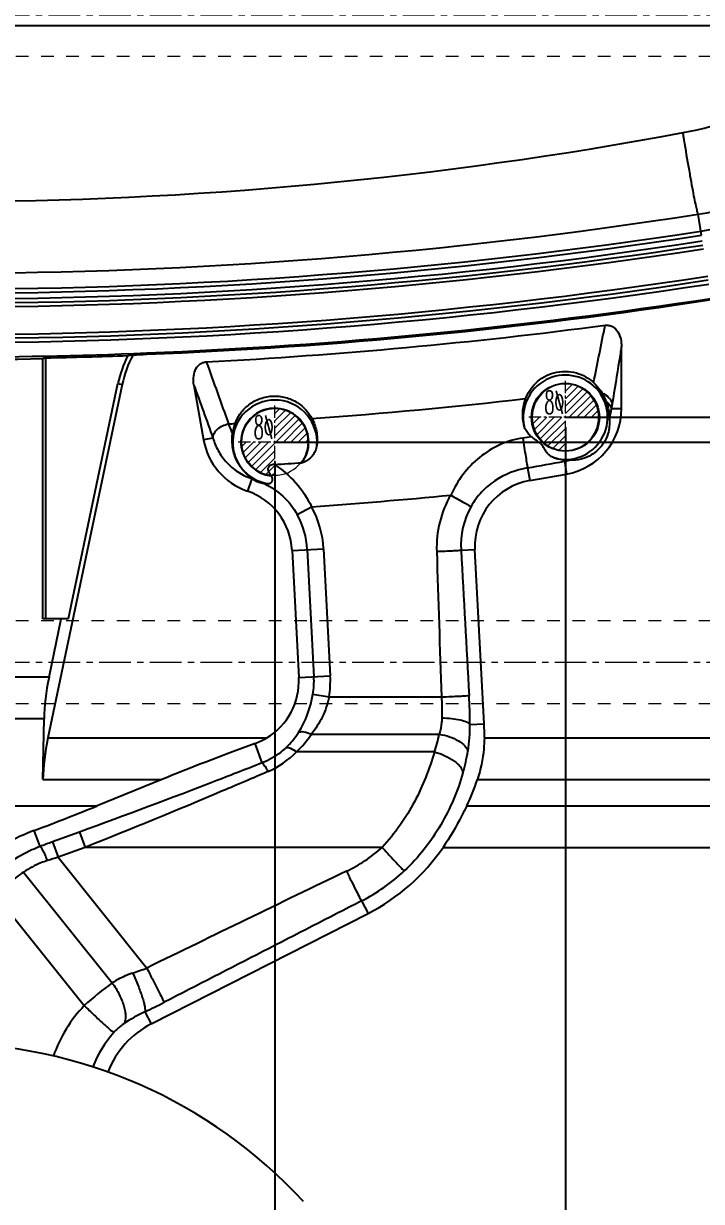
# Model space of a CAD drawing. Header units: millimetres. Extents: x -569 to 1807, y -7664 to 1724.
# Drawn here: x 293 to 374.6, y -2609.9 to -2468 of the extents above; entities that cross this region are included whole.
import ezdxf
from ezdxf.enums import TextEntityAlignment as Align

# ---------------------------------------------------------------- set-up
doc = ezdxf.new("R2010")
doc.units = ezdxf.units.MM
doc.header["$LTSCALE"] = 16.335
doc.header["$PDMODE"] = 3
doc.header["$PDSIZE"] = 0.3125
doc.linetypes.add('CENTER', pattern=[0.6, 0.375, -0.075, 0.075, -0.075])
doc.linetypes.add('HIDDEN', pattern=[0.2, 0.1, -0.1])
doc.layers.get('0').update_dxf_attribs({"linetype": 'CONTINUOUS'})
doc.layers.get('Defpoints').update_dxf_attribs({"linetype": 'CONTINUOUS'})
doc.layers.add('cool', color=153, linetype='HIDDEN', lineweight=9)
doc.layers.add('epin', color=13, linetype='CONTINUOUS', lineweight=9)
doc.layers.add('dim', color=3, linetype='CONTINUOUS')
doc.styles.get("Standard").update_dxf_attribs({"font": 'txt', "width": 0.8})
doc.styles.add('TXT05', font='txt.shx', dxfattribs={"width": 0.5, "bigfont": 'gbcbig.shx'})
doc.dimstyles.new('副本 ISO-25-1', dxfattribs={"dimtxt": 10, "dimasz": 10, "dimexe": 0, "dimexo": 0, "dimgap": 0, "dimtad": 1, "dimtxsty": 'Standard', "dimcen": 0, "dimclrd": 6, "dimclre": 6, "dimclrt": 4, "dimazin": 0, "dimtfac": 1, "dimtofl": 0, "dimtmove": 0, "dimatfit": 3, "dimfxl": 0, "dimarcsym": 0})

# ---------------------------------------------------------------- blocks, each defined once
blk = doc.blocks.new('7')
at = {"layer": 'cool', "ltscale": 0.932966}
for p, q in [((72.6, -1087.21), (493.94, -1087.21)), ((72.6, -1097.21), (493.94, -1097.21))]:
    blk.add_line(p, q, dxfattribs=at)
at = {"layer": 'cool', "color": 1, "linetype": 'CENTER', "ltscale": 0.621977}
blk.add_line((58.27, -1092.21), (508.27, -1092.21), dxfattribs=at)
blk = doc.blocks.new('epin_ejp_8')
at = {"layer": 'epin'}
h = blk.add_hatch(dxfattribs=at)
h.set_pattern_fill('_ANSI31', color=123, scale=0.2, angle=90, style=0)
h.set_pattern_definition([(135, (-263.1036, 1313.3417), (-0.4490128, -0.4490128), [])])
h.paths.add_polyline_path([(0, 4, 0.414214), (-4, 0), (0, 0)])
h.paths.add_polyline_path([(4, 0), (0, 0), (0, -4, 0.414214)])
at = {"layer": 'epin', "color": 1, "linetype": 'CENTER', "ltscale": 0.248791}
for p, q in [((0, -4.4), (0, 4.4)), ((-4.4, 0), (4.4, 0))]:
    blk.add_line(p, q, dxfattribs=at)
at = {"layer": 'epin'}
blk.add_circle((0, 0), 4, dxfattribs=at)
at = {"layer": 'epin', "color": 6, "style": 'TXT05', "width": 0.5}
blk.add_text('%%c8', height=2.8, dxfattribs=at).set_placement((1.33, 1.8), align=Align.MIDDLE)
blk = doc.blocks.new('12')
at = {"layer": 'epin', "xscale": -1}
for p in [(-2526.62, 2094.9), (-2561.62, 2091.9)]:
    blk.add_blockref('epin_ejp_8', p, dxfattribs=at)
blk = doc.blocks.new('*D338')
at = {"layer": 'Defpoints', "color": 0}
for p in [(283.27, -2394.91), (431.72, -2482.91), (512.47, -2482.91)]:
    blk.add_point(p, dxfattribs=at)
at = {"layer": 'dim', "color": 6, "lineweight": -2}
blk.add_line((431.72, -2482.91), (519.13, -2482.91), dxfattribs=at)
at = {"layer": 'dim', "color": 4, "insert": (515.8, -2480.41), "char_height": 5, "attachment_point": 5}
blk.add_mtext('88', dxfattribs=at)
blk = doc.blocks.new('*D339')
at = {"layer": 'Defpoints', "color": 0}
for p in [(283.27, -2394.91), (399.24, -2504.91), (512.47, -2504.91)]:
    blk.add_point(p, dxfattribs=at)
at = {"layer": 'dim', "color": 6, "lineweight": -2}
blk.add_line((399.24, -2504.91), (519.8, -2504.91), dxfattribs=at)
at = {"layer": 'dim', "color": 4, "insert": (516.13, -2502.41), "char_height": 5, "attachment_point": 5}
blk.add_mtext('110', dxfattribs=at)
blk = doc.blocks.new('*D340')
at = {"layer": 'Defpoints', "color": 0}
for p in [(283.27, -2394.91), (323.27, -2518.41), (512.47, -2525)]:
    blk.add_point(p, dxfattribs=at)
at = {"layer": 'dim', "color": 6, "lineweight": -2}
for p, q in [((323.27, -2518.41), (504.47, -2518.41)), ((504.47, -2518.41), (508.47, -2525)), ((508.47, -2525), (527.8, -2525))]:
    blk.add_line(p, q, dxfattribs=at)
at = {"layer": 'dim', "color": 4, "insert": (520.13, -2522.09), "char_height": 5, "attachment_point": 5}
blk.add_mtext('123,5', dxfattribs=at)
blk = doc.blocks.new('*D341')
at = {"layer": 'Defpoints', "color": 0}
for p in [(283.27, -2394.91), (358.27, -2515.41), (512.47, -2515.41)]:
    blk.add_point(p, dxfattribs=at)
at = {"layer": 'dim', "color": 6, "lineweight": -2}
blk.add_line((358.27, -2515.41), (527.13, -2515.41), dxfattribs=at)
at = {"layer": 'dim', "color": 4, "insert": (519.8, -2512.5), "char_height": 5, "attachment_point": 5}
blk.add_mtext('120,5', dxfattribs=at)
blk = doc.blocks.new('*D342')
at = {"layer": 'Defpoints', "color": 0}
for p in [(283.27, -2394.91), (446.14, -2544.91), (512.47, -2544.91)]:
    blk.add_point(p, dxfattribs=at)
at = {"layer": 'dim', "color": 6, "lineweight": -2}
blk.add_line((446.14, -2544.91), (521.13, -2544.91), dxfattribs=at)
at = {"layer": 'dim', "color": 4, "insert": (516.8, -2542.41), "char_height": 5, "attachment_point": 5}
blk.add_mtext('150', dxfattribs=at)
blk = doc.blocks.new('*D343')
at = {"layer": 'Defpoints', "color": 0}
for p in [(283.27, -2394.91), (467.07, -2584.91, 0), (512.47, -2584.91)]:
    blk.add_point(p, dxfattribs=at)
at = {"layer": 'dim', "color": 6, "lineweight": -2}
blk.add_line((467.07, -2584.91), (521.13, -2584.91), dxfattribs=at)
at = {"layer": 'dim', "color": 4, "insert": (516.8, -2582.41), "char_height": 5, "attachment_point": 5}
blk.add_mtext('190', dxfattribs=at)
blk = doc.blocks.new('*D345')
at = {"layer": 'Defpoints', "color": 0}
for p in [(283.27, -2394.91), (323.27, -2520.74), (323.27, -2616.15)]:
    blk.add_point(p, dxfattribs=at)
at = {"layer": 'dim', "color": 6, "lineweight": -2}
blk.add_line((323.27, -2520.74), (323.27, -2622.15), dxfattribs=at)
at = {"layer": 'dim', "color": 4, "insert": (320.77, -2619.15), "char_height": 5, "attachment_point": 5, "rotation": 90}
blk.add_mtext('40', dxfattribs=at)
blk = doc.blocks.new('*D346')
at = {"layer": 'Defpoints', "color": 0}
for p in [(283.27, -2394.91), (358.27, -2516.61), (358.27, -2616.15)]:
    blk.add_point(p, dxfattribs=at)
at = {"layer": 'dim', "color": 6, "lineweight": -2}
blk.add_line((358.27, -2516.61), (358.27, -2622.82), dxfattribs=at)
at = {"layer": 'dim', "color": 4, "insert": (355.77, -2619.48), "char_height": 5, "attachment_point": 5, "rotation": 90}
blk.add_mtext('75', dxfattribs=at)
blk = doc.blocks.new('*D347')
at = {"layer": 'Defpoints', "color": 0}
for p in [(283.27, -2394.91), (401.27, -2505.75), (401.27, -2616.15)]:
    blk.add_point(p, dxfattribs=at)
at = {"layer": 'dim', "color": 6, "lineweight": -2}
blk.add_line((401.27, -2505.75), (401.27, -2624.15), dxfattribs=at)
at = {"layer": 'dim', "color": 4, "insert": (398.77, -2620.15), "char_height": 5, "attachment_point": 5, "rotation": 90}
blk.add_mtext('118', dxfattribs=at)
blk = doc.blocks.new('*D348')
at = {"layer": 'Defpoints', "color": 0}
for p in [(283.27, -2394.91), (430.27, -2485.43), (430.27, -2616.15)]:
    blk.add_point(p, dxfattribs=at)
at = {"layer": 'dim', "color": 6, "lineweight": -2}
blk.add_line((430.27, -2485.43), (430.27, -2625.48), dxfattribs=at)
at = {"layer": 'dim', "color": 4, "insert": (427.77, -2620.82), "char_height": 5, "attachment_point": 5, "rotation": 90}
blk.add_mtext('147', dxfattribs=at)
blk = doc.blocks.new('*D349')
at = {"layer": 'Defpoints', "color": 0}
for p in [(283.27, -2394.91), (453.27, -2421.31), (453.27, -2616.15)]:
    blk.add_point(p, dxfattribs=at)
at = {"layer": 'dim', "color": 6, "lineweight": -2}
blk.add_line((453.27, -2421.31), (453.27, -2624.82), dxfattribs=at)
at = {"layer": 'dim', "color": 4, "insert": (450.77, -2620.48), "char_height": 5, "attachment_point": 5, "rotation": 90}
blk.add_mtext('170', dxfattribs=at)
blk = doc.blocks.new('*D350')
at = {"layer": 'Defpoints', "color": 0}
for p in [(283.27, -2394.91), (448.27, -2455.31), (443.83, -2616.15)]:
    blk.add_point(p, dxfattribs=at)
at = {"layer": 'dim', "color": 6, "lineweight": -2}
for p, q in [((448.27, -2455.31), (448.27, -2608.15)), ((448.27, -2608.15), (443.83, -2612.15)), ((443.83, -2612.15), (443.83, -2625.48))]:
    blk.add_line(p, q, dxfattribs=at)
at = {"layer": 'dim', "color": 4, "insert": (441.33, -2620.82), "char_height": 5, "attachment_point": 5, "rotation": 90}
blk.add_mtext('165', dxfattribs=at)
blk = doc.blocks.new('*D351')
at = {"layer": 'Defpoints', "color": 0}
for p in [(283.27, -2394.91), (458.27, -2580.02, 0), (465.39, -2616.15)]:
    blk.add_point(p, dxfattribs=at)
at = {"layer": 'dim', "color": 6, "lineweight": -2}
for p, q in [((458.27, -2580.02), (458.27, -2608.15)), ((458.27, -2608.15), (465.39, -2612.15)), ((465.39, -2612.15), (465.39, -2625.48))]:
    blk.add_line(p, q, dxfattribs=at)
at = {"layer": 'dim', "color": 4, "insert": (462.89, -2620.82), "char_height": 5, "attachment_point": 5, "rotation": 90}
blk.add_mtext('175', dxfattribs=at)

msp = doc.modelspace()

# ---------------------------------------------------------------- linework, layer by layer
at = {"color": 7, "linetype": 'Continuous'}
for p, q in [((397.182, -2468.242), (169.352, -2468.242)), ((374.648, -2493.481), (374.255, -2490.929)), ((305.571, -2507.968), (306.191, -2507.889)), ((365.024, -2514.373), (365.024, -2506.888)), ((295.327, -2508.348), (295.648, -2508.251)), ((295.327, -2539.721), (295.327, -2508.348)), ((295.648, -2508.251), (295.648, -2539.676)), ((304.878, -2511.484), (295.936, -2554.056)), ((298.423, -2539.676), (304.373, -2511.343)), ((304.374, -2511.342), (304.878, -2511.484)), ((313.521, -2511.539), (314.683, -2518.131)), ((363.807, -2514.373), (365.024, -2514.373)), ((315.813, -2517.931), (314.683, -2518.131)), ((358.143, -2520.716), (358.413, -2522.251)), ((353.7, -2521.504), (353.97, -2523.035)), ((353.97, -2523.035), (358.413, -2522.251)), ((320.478, -2522.799), (319.959, -2524.306)), ((325.972, -2527.149), (327.7, -2526.202)), ((325.346, -2531.453), (329.135, -2531.254)), ((325.346, -2531.453), (326.15, -2546.782)), ((327.168, -2531.357), (327.972, -2546.687)), ((329.135, -2531.254), (329.939, -2546.584)), ((345.69, -2531.42), (347.37, -2531.332)), ((348.471, -2552.338), (347.37, -2531.332)), ((295.648, -2539.676), (295.327, -2539.721)), ((297.546, -2539.721), (295.327, -2539.721)), ((295.648, -2539.676), (298.423, -2539.676)), ((296.07, -2546.745), (297.546, -2539.721)), ((298.423, -2539.676), (297.546, -2539.721)), ((296.07, -2546.745), (290.683, -2546.745)), ((326.15, -2546.782), (329.939, -2546.584)), ((327.856, -2548.79), (329.799, -2549.109)), ((329.799, -2549.109), (343.339, -2549.109)), ((295.465, -2551.745), (289.401, -2551.745)), ((295.33, -2559.056), (295.465, -2551.745)), ((346.771, -2552.427), (348.471, -2552.338)), ((295.936, -2554.056), (322.284, -2554.056)), ((321.75, -2557.062), (320.898, -2554.722)), ((327.67, -2553.609), (343.074, -2553.609)), ((348.502, -2554.056), (424.876, -2554.056)), ((342.48, -2555.748), (325.871, -2555.748)), ((295.33, -2559.056), (309.67, -2559.056)), ((309.67, -2559.056), (301.849, -2562.248)), ((347.671, -2559.056), (387.378, -2559.056)), ((288.764, -2562.248), (301.849, -2562.248)), ((346.38, -2562.248), (387.378, -2562.248)), ((294.996, -2567.141), (294.293, -2565.211)), ((299.738, -2565.397), (296.485, -2566.581)), ((299.738, -2565.397), (300.411, -2567.248)), ((296.485, -2566.581), (297.159, -2568.432)), ((300.411, -2567.248), (297.159, -2568.432)), ((336.2, -2567.248), (300.411, -2567.248)), ((343.524, -2567.248), (424.156, -2567.248)), ((297.159, -2568.432), (307.853, -2581.785)), ((293.003, -2570.215), (303.691, -2583.562)), ((288.286, -2571.311), (300.316, -2586.32)), ((333.722, -2573.698), (334.493, -2575.211)), ((308.365, -2588.524), (334.493, -2575.211)), ((307.621, -2587.063), (308.365, -2588.524))]:
    msp.add_line(p, q, dxfattribs=at)
msp.add_circle((358.267, -2515.413), 4.084, dxfattribs=at)
for centre, radius, start, end in [((364.32, -2426.374), 67.399, 278.749, 351.02638), ((282.966, -2003.316), 486.099, 270.0355, 280.60553), ((283.052, -1911.111), 586.947, 270.020984, 278.939122), ((283.267, -1899.703), 600.768, 261.250993, 278.749004), ((283.267, -1899.703), 600.271, 261.250993, 278.749004), ((283.267, -1899.703), 602.422, 261.250993, 278.749003), ((283.267, -1899.703), 601.957, 261.250993, 278.749004), ((283.267, -1899.703), 601.46, 261.250993, 278.749004), ((283.267, -1899.703), 606.713, 261.250993, 278.749004), ((283.267, -1899.703), 606.216, 261.250993, 278.749004), ((283.267, -1899.703), 605.751, 261.250993, 278.749004), ((283.265, -1899.675), 608.646, 272.3137, 278.74885), ((283.265, -1899.675), 608.488, 272.314392, 278.748839), ((283.267, -1899.703), 609.859, 272.983633, 277.516837), ((-1166.384, -2200.546), 1559.308, 348.506898, 348.766113), ((283.267, -1899.703), 608.459, 267.685756, 272.314241), ((283.267, -1899.703), 608.673, 271.165515, 272.099929), ((317.548, -2514.117), 13.464, 152.82484, 168.11), ((318.06, -2514.262), 13.472, 151.7647, 168.09721), ((283.267, -1899.703), 608.617, 272.158564, 272.313549), ((283.267, -1899.703), 608.765, 268.864859, 271.135137), ((358.267, -2515.413), 5.08, 254.68154, 192.15907), ((323.267, -2518.413), 5.08, 355.53588, 260.89108), ((283.267, -1899.703), 617.466, 274.129742, 276.528427), ((357.816, -2515.494), 5.726, 20.46456, 31.62764), ((396.047, -2519.013), 32.572, 170.76962, 171.81004), ((323.267, -2518.413), 4.084, 322.70694, 263.44381), ((357.024, -2514.373), 8, 280, 0), ((356.173, -2513.643), 7.669, 344.4999, 354.53992), ((283.267, -1899.703), 617.466, 273.195366, 273.268388), ((323.632, -2518.098), 5.511, 159.46951, 172.4237), ((322.561, -2516.741), 8, 190, 251.01843), ((283.267, -1899.703), 622.687, 273.676328, 273.982685), ((31.365, -690.504), 1859.156, 279.984222, 280.123269), ((356.965, -2514.105), 6.715, 280.10184, 285.39768), ((317.513, -2532.567), 10.208, 72.46911, 73.11518), ((355.359, -2530.913), 8, 100, 183), ((317.357, -2531.871), 8, 3, 71.01843), ((283.267, -1899.703), 628.073, 274.056708, 275.591131), ((355.333, -2531.112), 12.578, 149.81516, 182.1018), ((317.357, -2531.871), 11.794, 3, 28.72968), ((355.363, -2530.879), 9.688, 150.85441, 183.20312), ((317.357, -2531.871), 9.825, 3, 28.72979), ((318.161, -2547.201), 8, 301.02825, 3), ((318.161, -2547.201), 9.825, 350.69068, 3), ((318.161, -2547.201), 11.794, 350.69068, 3), ((315.566, -2546.782), 12.453, 327.90889, 350.72244), ((278.22, -2552.716), 68.552, 0.24127, 3.16208), ((318.114, -2548.384), 9.443, 313.65848, 327.92905), ((328.6, -2552.627), 18.173, 350.37653, 0.63161), ((323.505, -2553.646), 25, 359.06068, 3), ((318.059, -2547.037), 8.192, 290.27369, 301.04485), ((318.105, -2547.392), 11.407, 312.90207, 326.97881), ((324.71, -2549.657), 18.784, 341.07972, 347.85732), ((318.048, -2548.065), 10.964, 293.51981, 315.5165), ((323.021, -2551.665), 23.834, 343.97905, 350.33873), ((304.25, -2591.424), 28.041, 110.79874, 118.64562), ((321.943, -2636.543), 74.449, 109.99543, 111.22045), ((323.726, -2553.208), 18.781, 295.79306, 311.61886), ((323.505, -2553.646), 24.203, 297, 325.80527), ((312.869, -2621.165), 55.023, 106.58946, 107.99971), ((2052.168, -6146.073), 3968.222, 115.690621, 116.076512), ((323.46, -2553.711), 22.468, 297.17737, 313.22022), ((291.911, -2539.215), 45.457, 288.2357, 290.53034), ((326.719, -2615.183), 39.118, 126.06301, 132.45109), ((270.343, -2508.673), 86.802, 295.43309, 297.15126), ((315.302, -2603.672), 18.299, 114.8183, 123.86132), ((313.267, -2598.144), 10.797, 117, 159.24562), ((313.449, -2598.201), 12.904, 137.96336, 159.59082), ((283.267, -2649.913), 59.05, 42.64018, 137.35982)]:
    msp.add_arc(centre, radius, start, end, dxfattribs=at)
for centre, major_axis, ratio, start_param, end_param in [((299.39, -2546.745), (2.341, 9.973), 0.3164111, -4.6382614, -4.1146626), ((299.256, -2554.056), (2.341, 9.973), 0.3164111, -4.6382614, -4.1146626), ((327.872, -2554.056), (27.948, 9.865), 0.0586904, 1.802211, 2.2591692), ((323.505, -2551.042), (0, 25.58), 0.9948046, -2.0242654, -1.8894546), ((283.647, -2567.248), (27.948, 9.865), 0.0586904, -1.2008214, -0.8824234)]:
    msp.add_ellipse(centre, major_axis=major_axis, ratio=ratio, start_param=start_param, end_param=end_param, dxfattribs=at)
for points, knots in [([(372.431, -2481.111), (376.993, -2480.262), (386.001, -2477.071), (393.706, -2471.483), (397.182, -2468.242)], [0, 0, 0, 0, 0.4939977, 1, 1, 1, 1]), ([(374.255, -2490.929), (379.75, -2490.071), (390.562, -2486.91), (400.212, -2481.111), (404.588, -2477.676)], [0, 0, 0, 0, 0.4999341, 1, 1, 1, 1]), ([(374.255, -2490.929), (374.21, -2490.824), (374.128, -2490.503), (373.98, -2489.869), (373.791, -2488.932), (373.558, -2487.713), (373.296, -2486.256), (372.909, -2484.03), (372.622, -2482.294), (372.431, -2481.112)], [0, 0, 0, 0, 0.0342373, 0.0991205, 0.1956574, 0.3212783, 0.4718095, 0.6402326, 1, 1, 1, 1]), ([(363.048, -2504.322), (363.199, -2504.302), (363.511, -2504.309), (364.091, -2504.526), (364.635, -2505.108), (364.96, -2505.972), (365.025, -2506.584), (365.024, -2506.888)], [0, 0, 0, 0, 0.1255106, 0.2509717, 0.4999954, 0.749891, 1, 1, 1, 1]), ([(365.024, -2506.888), (364.93, -2507.462), (364.553, -2509.762), (364.177, -2512.062), (363.896, -2513.788)], [0, 0, 0, 0, 0.2496749, 1, 1, 1, 1]), ([(313.521, -2511.539), (313.469, -2511.246), (313.431, -2510.645), (313.611, -2509.76), (314.043, -2509.114), (314.564, -2508.807), (314.862, -2508.744), (315.011, -2508.736)], [0, 0, 0, 0, 0.250103, 0.4999895, 0.7490449, 0.8745319, 1, 1, 1, 1]), ([(353.471, -2513.165), (353.728, -2512.481), (354.62, -2511.105), (356.869, -2509.813), (359.543, -2509.826), (361.079, -2510.699), (361.658, -2511.238)], [0, 0, 0, 0, 0.2231195, 0.4830319, 0.758551, 1, 1, 1, 1]), ([(361.658, -2511.238), (361.75, -2511.324), (362.137, -2511.705), (362.474, -2512.137), (362.691, -2512.491)], [0, 0, 0, 0, 0.2333723, 1, 1, 1, 1]), ([(318.471, -2516.165), (318.62, -2515.767), (319.036, -2514.973), (319.989, -2513.937), (321.308, -2513.142), (322.903, -2512.772), (324.532, -2512.933), (325.943, -2513.552), (327.021, -2514.457), (327.535, -2515.19), (327.734, -2515.566)], [0, 0, 0, 0, 0.1094434, 0.2277451, 0.3583434, 0.5000352, 0.6417149, 0.7722806, 0.8905674, 1, 1, 1, 1]), ([(353.301, -2516.483), (353.151, -2515.919), (353.04, -2514.781), (353.281, -2513.668), (353.471, -2513.165)], [0, 0, 0, 0, 0.5201629, 1, 1, 1, 1]), ([(362.691, -2512.491), (362.993, -2512.629), (363.514, -2512.966), (363.846, -2513.518), (363.896, -2513.788)], [0, 0, 0, 0, 0.5461654, 1, 1, 1, 1]), ([(363.181, -2513.492), (363.248, -2513.674), (363.366, -2514.048), (363.485, -2514.621), (363.535, -2515.1), (363.553, -2515.456), (363.556, -2515.62), (363.562, -2515.692)], [0, 0, 0, 0, 0.2600226, 0.5223649, 0.7813427, 0.9028847, 1, 1, 1, 1]), ([(363.181, -2513.492), (363.262, -2513.554), (363.537, -2513.79), (363.753, -2514.117), (363.807, -2514.373)], [0, 0, 0, 0, 0.2808232, 1, 1, 1, 1]), ([(315.813, -2517.931), (315.814, -2517.742), (315.934, -2517.334), (316.355, -2516.82), (316.96, -2516.42), (317.437, -2516.258), (317.685, -2516.209)], [0, 0, 0, 0, 0.2087848, 0.4505262, 0.7202564, 1, 1, 1, 1]), ([(317.687, -2516.209), (317.718, -2516.305), (317.853, -2516.702), (318.022, -2517.088), (318.169, -2517.371)], [0, 0, 0, 0, 0.2393648, 1, 1, 1, 1]), ([(327.734, -2515.566), (327.983, -2516.036), (328.364, -2517.099), (328.405, -2518.232), (328.332, -2518.808)], [0, 0, 0, 0, 0.4780529, 1, 1, 1, 1]), ([(354.155, -2517.755), (354.051, -2517.67), (353.676, -2517.317), (353.4, -2516.851), (353.301, -2516.483)], [0, 0, 0, 0, 0.2598458, 1, 1, 1, 1]), ([(363.562, -2515.692), (363.613, -2516.262), (363.507, -2517.254), (362.909, -2518.553), (361.897, -2519.736), (360.408, -2520.515), (359.223, -2520.616), (358.748, -2520.579)], [0, 0, 0, 0, 0.2212041, 0.3743292, 0.5481934, 0.8156316, 1, 1, 1, 1]), ([(315.813, -2517.931), (315.971, -2518.446), (316.402, -2519.482), (317.402, -2520.895), (318.776, -2522.078), (319.89, -2522.611), (320.478, -2522.799)], [0, 0, 0, 0, 0.2308115, 0.4776095, 0.7354567, 1, 1, 1, 1]), ([(320.455, -2522.727), (320.269, -2522.581), (319.879, -2522.266), (319.348, -2521.702), (318.882, -2521.039), (318.402, -2520.081), (318.09, -2518.837), (318.107, -2517.834), (318.169, -2517.371)], [0, 0, 0, 0, 0.1162856, 0.2458471, 0.3790422, 0.5126156, 0.7703574, 1, 1, 1, 1]), ([(353.132, -2517.912), (352.182, -2518.057), (350.318, -2518.613), (347.856, -2520.151), (345.851, -2522.247), (344.863, -2523.913), (344.46, -2524.788)], [0, 0, 0, 0, 0.2507517, 0.4996841, 0.7488257, 1, 1, 1, 1]), ([(353.132, -2517.912), (353.247, -2518.668), (353.408, -2519.715), (353.601, -2520.912), (353.672, -2521.354), (353.7, -2521.504)], [0, 0, 0, 0, 0.6305922, 0.8739461, 1, 1, 1, 1]), ([(356.925, -2520.312), (356.785, -2520.267), (356.513, -2520.143), (356.163, -2519.854), (355.883, -2519.478), (355.646, -2519.056), (355.37, -2518.634), (354.964, -2518.329), (354.546, -2518.058), (354.282, -2517.857), (354.155, -2517.755)], [0, 0, 0, 0, 0.1152358, 0.2306841, 0.3512737, 0.4796657, 0.6100192, 0.7409253, 0.8723844, 1, 1, 1, 1]), ([(328.332, -2518.808), (328.273, -2519.271), (327.942, -2519.956), (327.326, -2520.54), (326.892, -2520.796), (326.644, -2520.878), (326.516, -2520.887)], [0, 0, 0, 0, 0.4809915, 0.7370636, 0.8678954, 1, 1, 1, 1]), ([(358.106, -2520.549), (357.806, -2520.525), (357.408, -2520.456), (357.022, -2520.343), (356.925, -2520.312)], [0, 0, 0, 0, 0.7470432, 1, 1, 1, 1]), ([(358.106, -2520.549), (358.109, -2520.567), (358.121, -2520.623), (358.132, -2520.679), (358.143, -2520.716)], [0, 0, 0, 0, 0.3226217, 1, 1, 1, 1]), ([(358.748, -2520.579), (358.653, -2520.572), (358.439, -2520.572), (358.225, -2520.559), (358.106, -2520.549)], [0, 0, 0, 0, 0.4417205, 1, 1, 1, 1]), ([(323.194, -2521.109), (323.113, -2521.114), (322.952, -2521.135), (322.716, -2521.203), (322.542, -2521.322), (322.456, -2521.463), (322.42, -2521.624), (322.449, -2521.831), (322.576, -2522.131), (322.708, -2522.337), (322.801, -2522.47)], [0, 0, 0, 0, 0.1248318, 0.2496653, 0.3752047, 0.4374836, 0.5003902, 0.6256315, 0.7505595, 1, 1, 1, 1]), ([(323.194, -2521.109), (324.156, -2521.713), (325.922, -2523.224), (327.198, -2525.163), (327.7, -2526.202)], [0, 0, 0, 0, 0.4959513, 1, 1, 1, 1]), ([(353.7, -2521.504), (352.312, -2521.749), (350.269, -2522.554), (348.098, -2524.387), (347.248, -2525.54), (346.902, -2526.16)], [0, 0, 0, 0, 0.4989878, 0.7485328, 1, 1, 1, 1]), ([(320.478, -2522.799), (320.475, -2522.794), (320.465, -2522.771), (320.459, -2522.746), (320.455, -2522.727)], [0, 0, 0, 0, 0.2181735, 1, 1, 1, 1]), ([(320.588, -2522.833), (320.579, -2522.826), (320.536, -2522.789), (320.491, -2522.755), (320.455, -2522.727)], [0, 0, 0, 0, 0.1992668, 1, 1, 1, 1]), ([(321.97, -2523.386), (321.753, -2523.38), (321.248, -2523.295), (320.801, -2523.026), (320.588, -2522.833)], [0, 0, 0, 0, 0.4303713, 1, 1, 1, 1]), ([(321.97, -2523.386), (322.795, -2523.789), (324.354, -2524.844), (325.523, -2526.329), (325.972, -2527.149)], [0, 0, 0, 0, 0.4953293, 1, 1, 1, 1]), ([(322.463, -2523.428), (322.371, -2523.422), (322.207, -2523.409), (322.043, -2523.388), (321.97, -2523.386)], [0, 0, 0, 0, 0.5584221, 1, 1, 1, 1]), ([(322.801, -2522.47), (322.877, -2522.578), (322.976, -2522.82), (322.924, -2523.165), (322.733, -2523.407), (322.548, -2523.434), (322.463, -2523.428)], [0, 0, 0, 0, 0.3164017, 0.5879722, 0.7984391, 1, 1, 1, 1]), ([(344.46, -2524.788), (344.74, -2524.951), (345.267, -2525.256), (345.98, -2525.664), (346.514, -2525.958), (346.799, -2526.114), (346.902, -2526.16)], [0, 0, 0, 0, 0.3472671, 0.6526473, 0.8793171, 1, 1, 1, 1]), ([(342.763, -2531.573), (343.102, -2531.561), (343.739, -2531.536), (344.598, -2531.498), (345.234, -2531.458), (345.574, -2531.438), (345.69, -2531.42)], [0, 0, 0, 0, 0.3472639, 0.6526412, 0.8793097, 1, 1, 1, 1]), ([(329.799, -2549.109), (329.631, -2549.948), (329.085, -2551.55), (328.177, -2552.97), (327.67, -2553.609)], [0, 0, 0, 0, 0.5122969, 1, 1, 1, 1]), ([(343.339, -2549.109), (343.725, -2549.095), (344.449, -2549.066), (345.426, -2549.022), (346.149, -2548.977), (346.535, -2548.953), (346.668, -2548.934)], [0, 0, 0, 0, 0.3472675, 0.652648, 0.879318, 1, 1, 1, 1]), ([(343.339, -2549.109), (343.35, -2549.322), (343.386, -2550.164), (343.395, -2551.007), (343.381, -2551.636)], [0, 0, 0, 0, 0.2532152, 1, 1, 1, 1]), ([(343.381, -2551.636), (343.377, -2551.809), (343.341, -2552.474), (343.215, -2553.135), (343.074, -2553.609)], [0, 0, 0, 0, 0.2587652, 1, 1, 1, 1]), ([(343.381, -2551.636), (343.773, -2551.642), (344.514, -2551.685), (345.512, -2551.841), (346.208, -2552.041), (346.597, -2552.251), (346.729, -2552.366), (346.771, -2552.427)], [0, 0, 0, 0, 0.3313005, 0.6264982, 0.8546883, 0.9377569, 1, 1, 1, 1]), ([(326.116, -2553.398), (326.197, -2553.346), (326.416, -2553.285), (326.957, -2553.311), (327.382, -2553.469), (327.67, -2553.609)], [0, 0, 0, 0, 0.1782155, 0.4068107, 1, 1, 1, 1]), ([(343.074, -2553.609), (343.493, -2553.676), (344.292, -2553.874), (345.345, -2554.344), (346.131, -2554.919), (346.464, -2555.424), (346.517, -2555.665)], [0, 0, 0, 0, 0.3048723, 0.5875987, 0.8225969, 1, 1, 1, 1]), ([(348.502, -2554.056), (348.495, -2554.498), (348.402, -2556.189), (348.061, -2557.867), (347.671, -2559.056)], [0, 0, 0, 0, 0.260841, 1, 1, 1, 1]), ([(324.633, -2555.216), (324.432, -2555.407), (323.567, -2556.158), (322.555, -2556.738), (321.75, -2557.062)], [0, 0, 0, 0, 0.2423269, 1, 1, 1, 1]), ([(324.633, -2555.216), (324.708, -2555.195), (324.896, -2555.202), (325.333, -2555.352), (325.654, -2555.573), (325.871, -2555.748)], [0, 0, 0, 0, 0.1693225, 0.3946151, 1, 1, 1, 1]), ([(342.48, -2555.748), (341.888, -2557.796), (340.276, -2561.92), (337.744, -2565.591), (336.2, -2567.248)], [0, 0, 0, 0, 0.4847582, 1, 1, 1, 1]), ([(342.48, -2555.748), (342.915, -2555.86), (343.741, -2556.15), (344.67, -2556.666), (345.272, -2557.153), (345.685, -2557.594), (345.899, -2557.987), (345.929, -2558.243)], [0, 0, 0, 0, 0.3044205, 0.5891319, 0.7147194, 0.8256326, 1, 1, 1, 1]), ([(321.75, -2557.062), (319.936, -2557.78), (312.628, -2560.636), (305.277, -2563.381), (299.738, -2565.397)], [0, 0, 0, 0, 0.2486674, 1, 1, 1, 1]), ([(321.75, -2557.062), (321.8, -2557.088), (321.904, -2557.201), (322.059, -2557.423), (322.239, -2557.741), (322.36, -2557.985), (322.423, -2558.119)], [0, 0, 0, 0, 0.1342606, 0.3532201, 0.6477611, 1, 1, 1, 1]), ([(322.423, -2558.119), (320.613, -2558.904), (313.31, -2562.03), (305.957, -2565.038), (300.411, -2567.248)], [0, 0, 0, 0, 0.2484461, 1, 1, 1, 1]), ([(345.929, -2558.243), (345.3, -2560.432), (343.491, -2564.763), (340.569, -2568.465), (338.846, -2570.084)], [0, 0, 0, 0, 0.4906936, 1, 1, 1, 1]), ([(346.38, -2562.248), (346.181, -2562.658), (345.323, -2564.376), (344.347, -2566.037), (343.524, -2567.248)], [0, 0, 0, 0, 0.2373055, 1, 1, 1, 1]), ([(294.996, -2567.141), (294.666, -2567.269), (293.397, -2567.801), (292.187, -2568.475), (291.343, -2569.051)], [0, 0, 0, 0, 0.2571697, 1, 1, 1, 1]), ([(294.996, -2567.141), (295.022, -2567.16), (295.076, -2567.221), (295.205, -2567.404), (295.39, -2567.744), (295.627, -2568.248), (295.785, -2568.63), (295.866, -2568.835)], [0, 0, 0, 0, 0.0500486, 0.1264887, 0.3520703, 0.6547963, 1, 1, 1, 1]), ([(336.2, -2567.248), (336.498, -2567.584), (337.062, -2568.212), (337.831, -2569.049), (338.369, -2569.621), (338.687, -2569.938), (338.8, -2570.046), (338.846, -2570.084)], [0, 0, 0, 0, 0.347222, 0.652561, 0.8792103, 0.954064, 1, 1, 1, 1]), ([(295.866, -2568.835), (295.605, -2568.919), (294.607, -2569.281), (293.656, -2569.776), (293.003, -2570.215)], [0, 0, 0, 0, 0.2584508, 1, 1, 1, 1]), ([(293.003, -2570.215), (292.72, -2570.416), (291.541, -2571.266), (290.385, -2572.149), (289.523, -2572.844)], [0, 0, 0, 0, 0.2386721, 1, 1, 1, 1]), ([(331.898, -2570.118), (332.1, -2570.537), (332.483, -2571.323), (333.01, -2572.376), (333.382, -2573.099), (333.607, -2573.507), (333.688, -2573.647), (333.722, -2573.698)], [0, 0, 0, 0, 0.3472346, 0.6525851, 0.8792398, 0.9540876, 1, 1, 1, 1]), ([(307.853, -2581.785), (308.089, -2582.266), (308.536, -2583.169), (309.144, -2584.382), (309.609, -2585.276), (309.856, -2585.752), (309.955, -2585.91)], [0, 0, 0, 0, 0.3472708, 0.6526544, 0.8793258, 1, 1, 1, 1]), ([(306.136, -2582.389), (305.914, -2582.462), (305.065, -2582.779), (304.266, -2583.214), (303.691, -2583.562)], [0, 0, 0, 0, 0.2579214, 1, 1, 1, 1]), ([(306.136, -2582.389), (306.371, -2582.896), (306.791, -2583.866), (307.228, -2585.052), (307.476, -2585.89), (307.592, -2586.382), (307.645, -2586.762), (307.644, -2586.98), (307.621, -2587.063)], [0, 0, 0, 0, 0.3392674, 0.6414798, 0.7667779, 0.8698883, 0.9479637, 1, 1, 1, 1]), ([(303.691, -2583.562), (304.005, -2584.017), (304.545, -2584.93), (305.031, -2586.117), (305.242, -2587.01), (305.315, -2587.708), (305.25, -2588.219), (305.106, -2588.477)], [0, 0, 0, 0, 0.3139541, 0.5998563, 0.7239396, 0.8324285, 1, 1, 1, 1]), ([(300.316, -2586.32), (299.487, -2587.177), (298.016, -2589.085), (296.99, -2591.26), (296.594, -2592.386)], [0, 0, 0, 0, 0.4999591, 1, 1, 1, 1]), ([(300.316, -2586.32), (300.716, -2586.707), (301.472, -2587.43), (302.383, -2588.28), (303.015, -2588.851), (303.378, -2589.171), (303.651, -2589.4), (303.803, -2589.52), (303.865, -2589.56)], [0, 0, 0, 0, 0.3471855, 0.6524909, 0.7775507, 0.8791299, 0.9539997, 1, 1, 1, 1]), ([(305.106, -2588.477), (305, -2588.548), (304.553, -2588.869), (304.147, -2589.247), (303.865, -2589.56)], [0, 0, 0, 0, 0.2324745, 1, 1, 1, 1])]:
    msp.add_open_spline(points, degree=3, knots=knots, dxfattribs=at)
for points in [[(307.837, -2507.666), (307.828, -2507.718), (307.834, -2507.772), (307.836, -2507.824)], [(315.011, -2508.736), (315.902, -2511.227), (316.794, -2513.718), (317.685, -2516.209)], [(313.521, -2511.539), (314.285, -2513.67), (315.049, -2515.801), (315.813, -2517.931)], [(354.155, -2517.755), (353.814, -2517.807), (353.473, -2517.86), (353.132, -2517.912)], [(342.763, -2531.573), (342.97, -2537.418), (343.127, -2543.264), (343.339, -2549.109)], [(345.69, -2531.42), (346.014, -2537.258), (346.345, -2543.096), (346.668, -2548.934)], [(333.722, -2573.698), (325.801, -2577.772), (317.88, -2581.845), (309.955, -2585.91)]]:
    msp.add_open_spline(points, degree=3, dxfattribs=at)

# ---------------------------------------------------------------- block references
for name, p in [('12', (2884.883, -4610.308)), ('7', (0, -1374.703)), ('7', (0, -1452.703))]:
    msp.add_blockref(name, p)

# ---------------------------------------------------------------- dimensions: what is measured, and where the dimension line sits
at = {"layer": 'dim'}
for feature_location, offset, dtype, picture, middle in [((431.724, -2482.913), (80.742, 0), 0, '*D338', (515.8, -2480.413)), ((399.24, -2504.913), (113.226, 0), 0, '*D339', (516.133, -2502.413)), ((323.267, -2518.413), (189.199, -6.59), 0, '*D340', (520.133, -2522.086)), ((358.267, -2515.413), (154.199, 0), 0, '*D341', (519.8, -2512.496)), ((446.139, -2544.913), (66.327, 0), 0, '*D342', (516.8, -2542.413)), ((467.067, -2584.913, 0), (45.399, 0), 0, '*D343', (516.8, -2582.413)), ((323.267, -2520.739), (0, -95.41), 1, '*D345', (320.767, -2619.149)), ((358.267, -2516.608), (0, -99.541), 1, '*D346', (355.767, -2619.482)), ((401.267, -2505.746), (0, -110.403), 1, '*D347', (398.767, -2620.149)), ((430.267, -2485.428), (0, -130.721), 1, '*D348', (427.767, -2620.815)), ((453.267, -2421.313), (0, -194.836), 1, '*D349', (450.767, -2620.482)), ((448.267, -2455.313), (-4.436, -160.836), 1, '*D350', (441.331, -2620.815)), ((458.267, -2580.015, 0), (7.126, -36.134), 1, '*D351', (462.893, -2620.815))]:
    dim = msp.add_ordinate_dim(feature_location=feature_location, offset=offset, dtype=dtype, origin=(283.267, -2394.913), dimstyle='副本 ISO-25-1', override={"dimtxt": 5, "dimasz": 2, "dimfxl": 1.25, "dimarcsym": 1}, dxfattribs=at)
    dim.commit()
    dim.dimension.update_dxf_attribs({"geometry": picture, "text_midpoint": middle})

doc.saveas('drawing.dxf')
